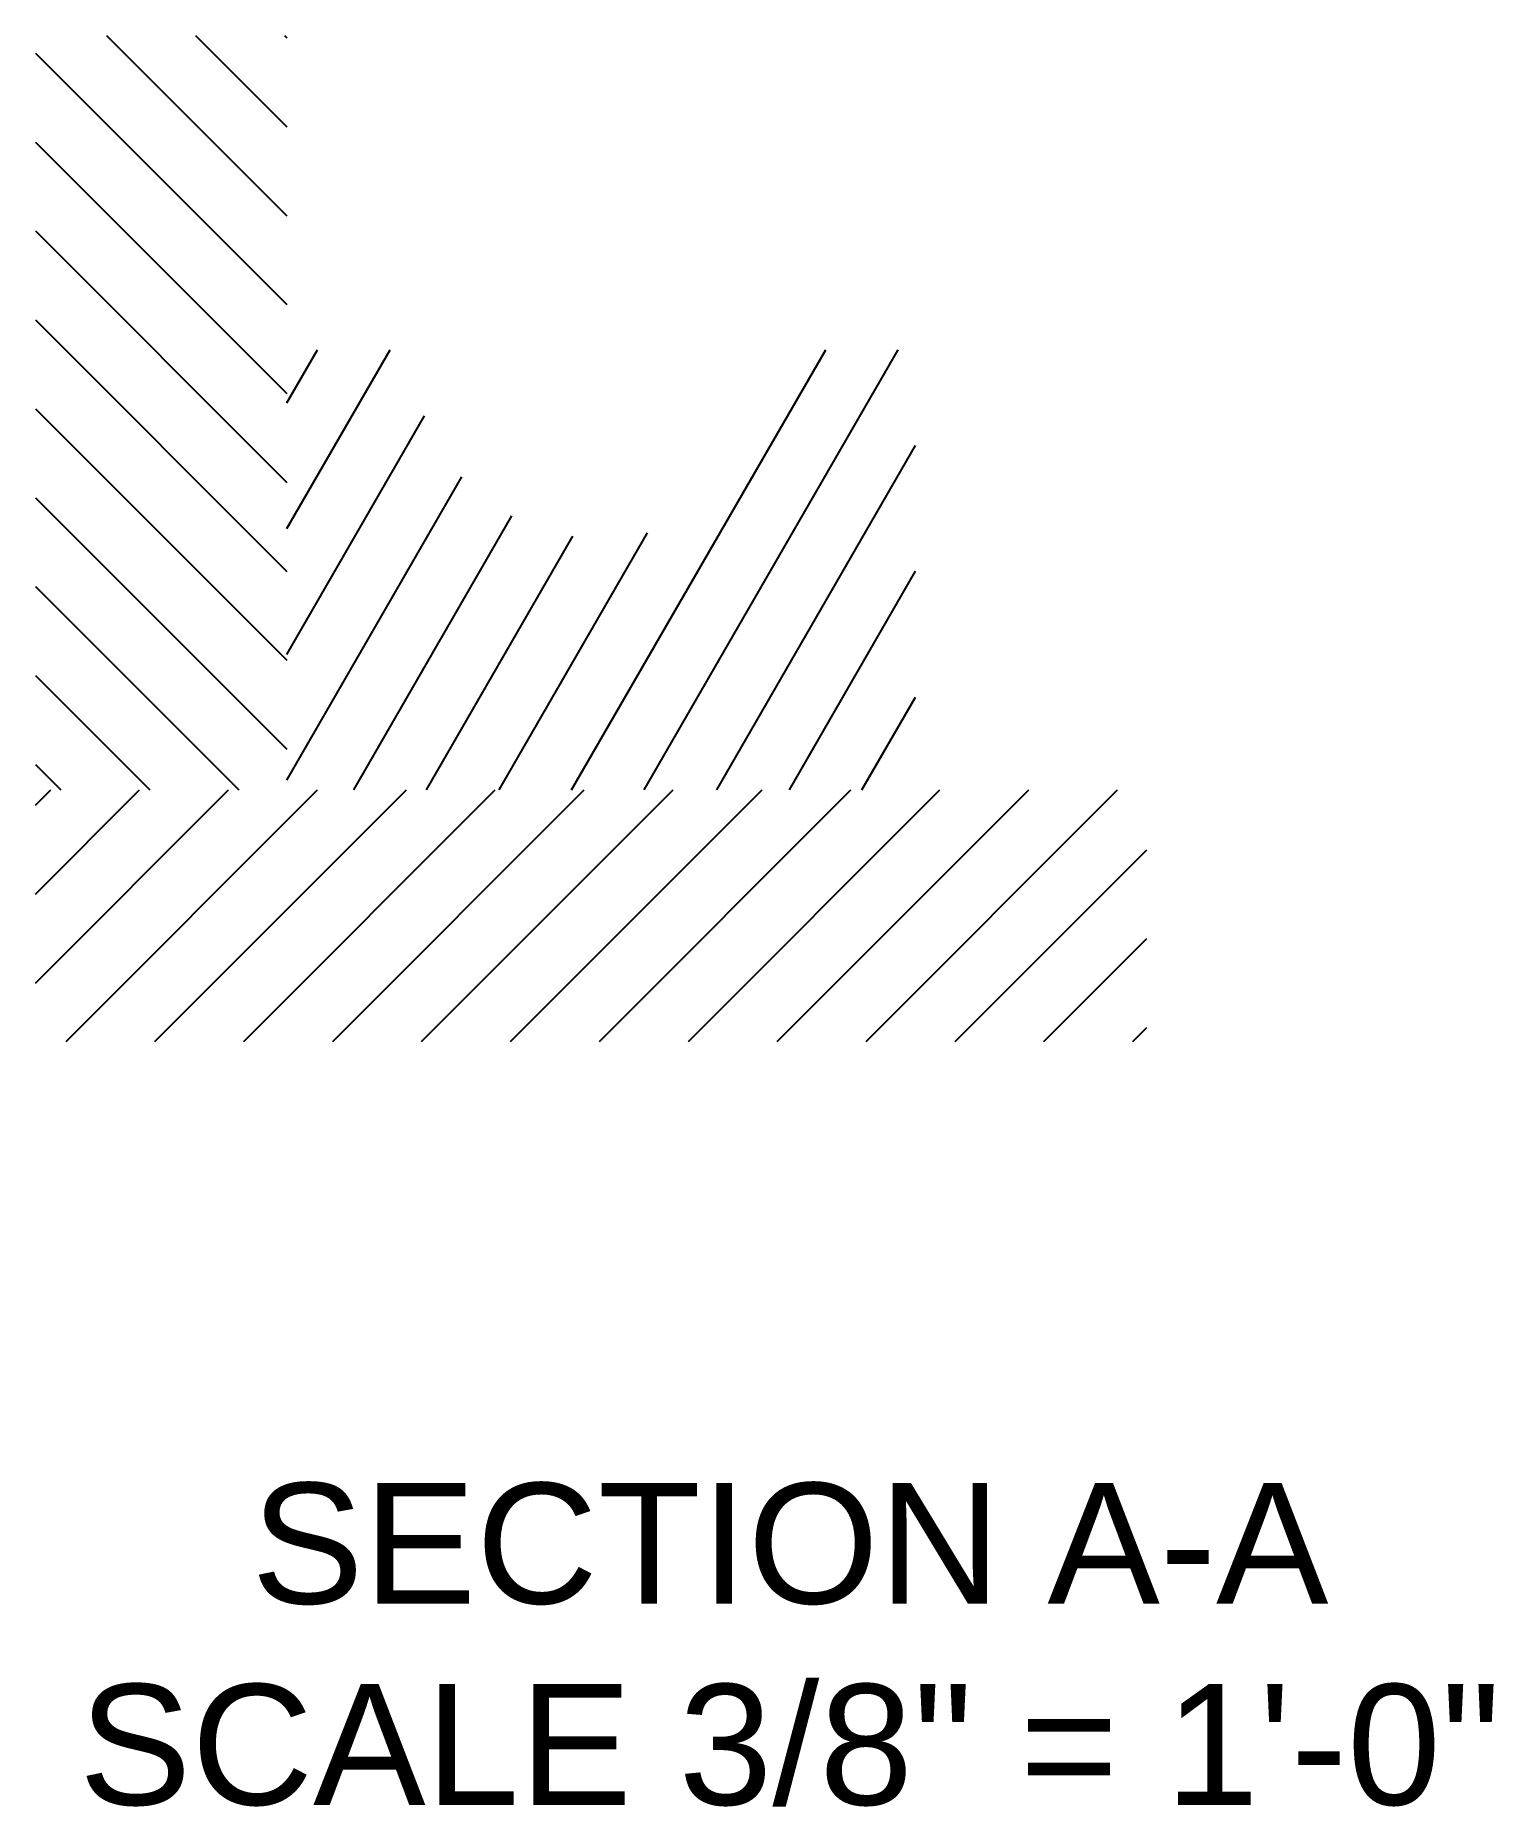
# Paper-space layout 'Layout2' of a CAD drawing. Header units: inches. Extents: x 3.58 to 6.48, y 0.53 to 4.05.
import ezdxf

# ---------------------------------------------------------------- set-up
doc = ezdxf.new("R2010")
doc.units = ezdxf.units.IN
doc.header["$MEASUREMENT"] = 0
doc.layers.add('MD_Annotation', color=7, linetype='Continuous', lineweight=25)
doc.layers.add('MD_Hatching', color=7, linetype='Continuous', lineweight=25)
doc.styles.get("Standard").update_dxf_attribs({"font": 'arial.ttf'})

psp = doc.layouts.new('Layout2')

# ---------------------------------------------------------------- hatches: boundary and pattern name
at = {"layer": 'MD_Hatching'}
h = psp.add_hatch(dxfattribs=at)
h.set_pattern_fill('ANSI31', color=256, angle=90, style=0)
h.paths.add_polyline_path([(4.0835, 4.0533), (3.5835, 4.0533), (3.5835, 2.5533), (4.0835, 2.5533), (4.0835, 3.4283)], flags=0)
h = psp.add_hatch(dxfattribs=at)
h.set_pattern_fill('ANSI31', color=256, angle=15, style=0)
edge = h.paths.add_edge_path(flags=0)
edge.add_line((5.3335, 2.5533), (5.3335, 3.4283))
edge.add_line((5.3335, 3.4283), (5.0835, 3.4283))
edge.add_ellipse((4.7085, 3.4283), major_axis=(0, -0.375), ratio=1, start_angle=-90, end_angle=90, ccw=False)
edge.add_line((4.3335, 3.4283), (4.0835, 3.4283))
edge.add_line((4.0835, 3.4283), (4.0835, 2.5533))
edge.add_line((4.0835, 2.5533), (5.3335, 2.5533))
h = psp.add_hatch(dxfattribs=at)
h.set_pattern_fill('ANSI31', color=256, style=0)
h.paths.add_polyline_path([(5.7931, 2.5533), (5.3335, 2.5533), (4.0835, 2.5533), (3.5835, 2.5533), (3.5835, 2.0533), (5.7931, 2.0533)], flags=0)

# ---------------------------------------------------------------- texts
at = {"layer": 'MD_Annotation', "insert": (5.0835, 1.1754), "char_height": 0.24, "width": 2.916671, "attachment_point": 2}
psp.add_mtext('SECTION A-A\\PSCALE 3/8" = 1\'-0"', dxfattribs=at)

doc.saveas('drawing.dxf')
